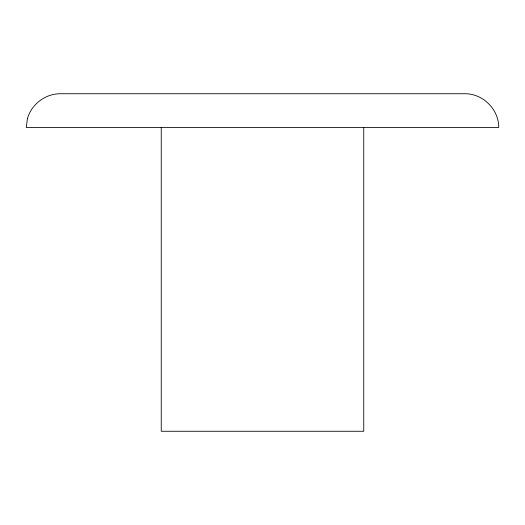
<?xml version="1.0" encoding="UTF-8"?>
<svg xmlns="http://www.w3.org/2000/svg" width="525" height="525" viewBox="0 0 525 525"><rect width="100%" height="100%" fill="white"/><g stroke="black" fill="none" stroke-linecap="round" stroke-linejoin="round"><path stroke-width="0.79" d="M363.759 127.483L363.759 431.268L161.241 431.268L161.241 127.483M27.405 118.748L26.25 127.483L498.75 127.483C498.855 109.371 482.954 93.607 464.868 93.732L60.132 93.732C45.183 93.811 31.375 104.324 27.405 118.748"/></g></svg>
